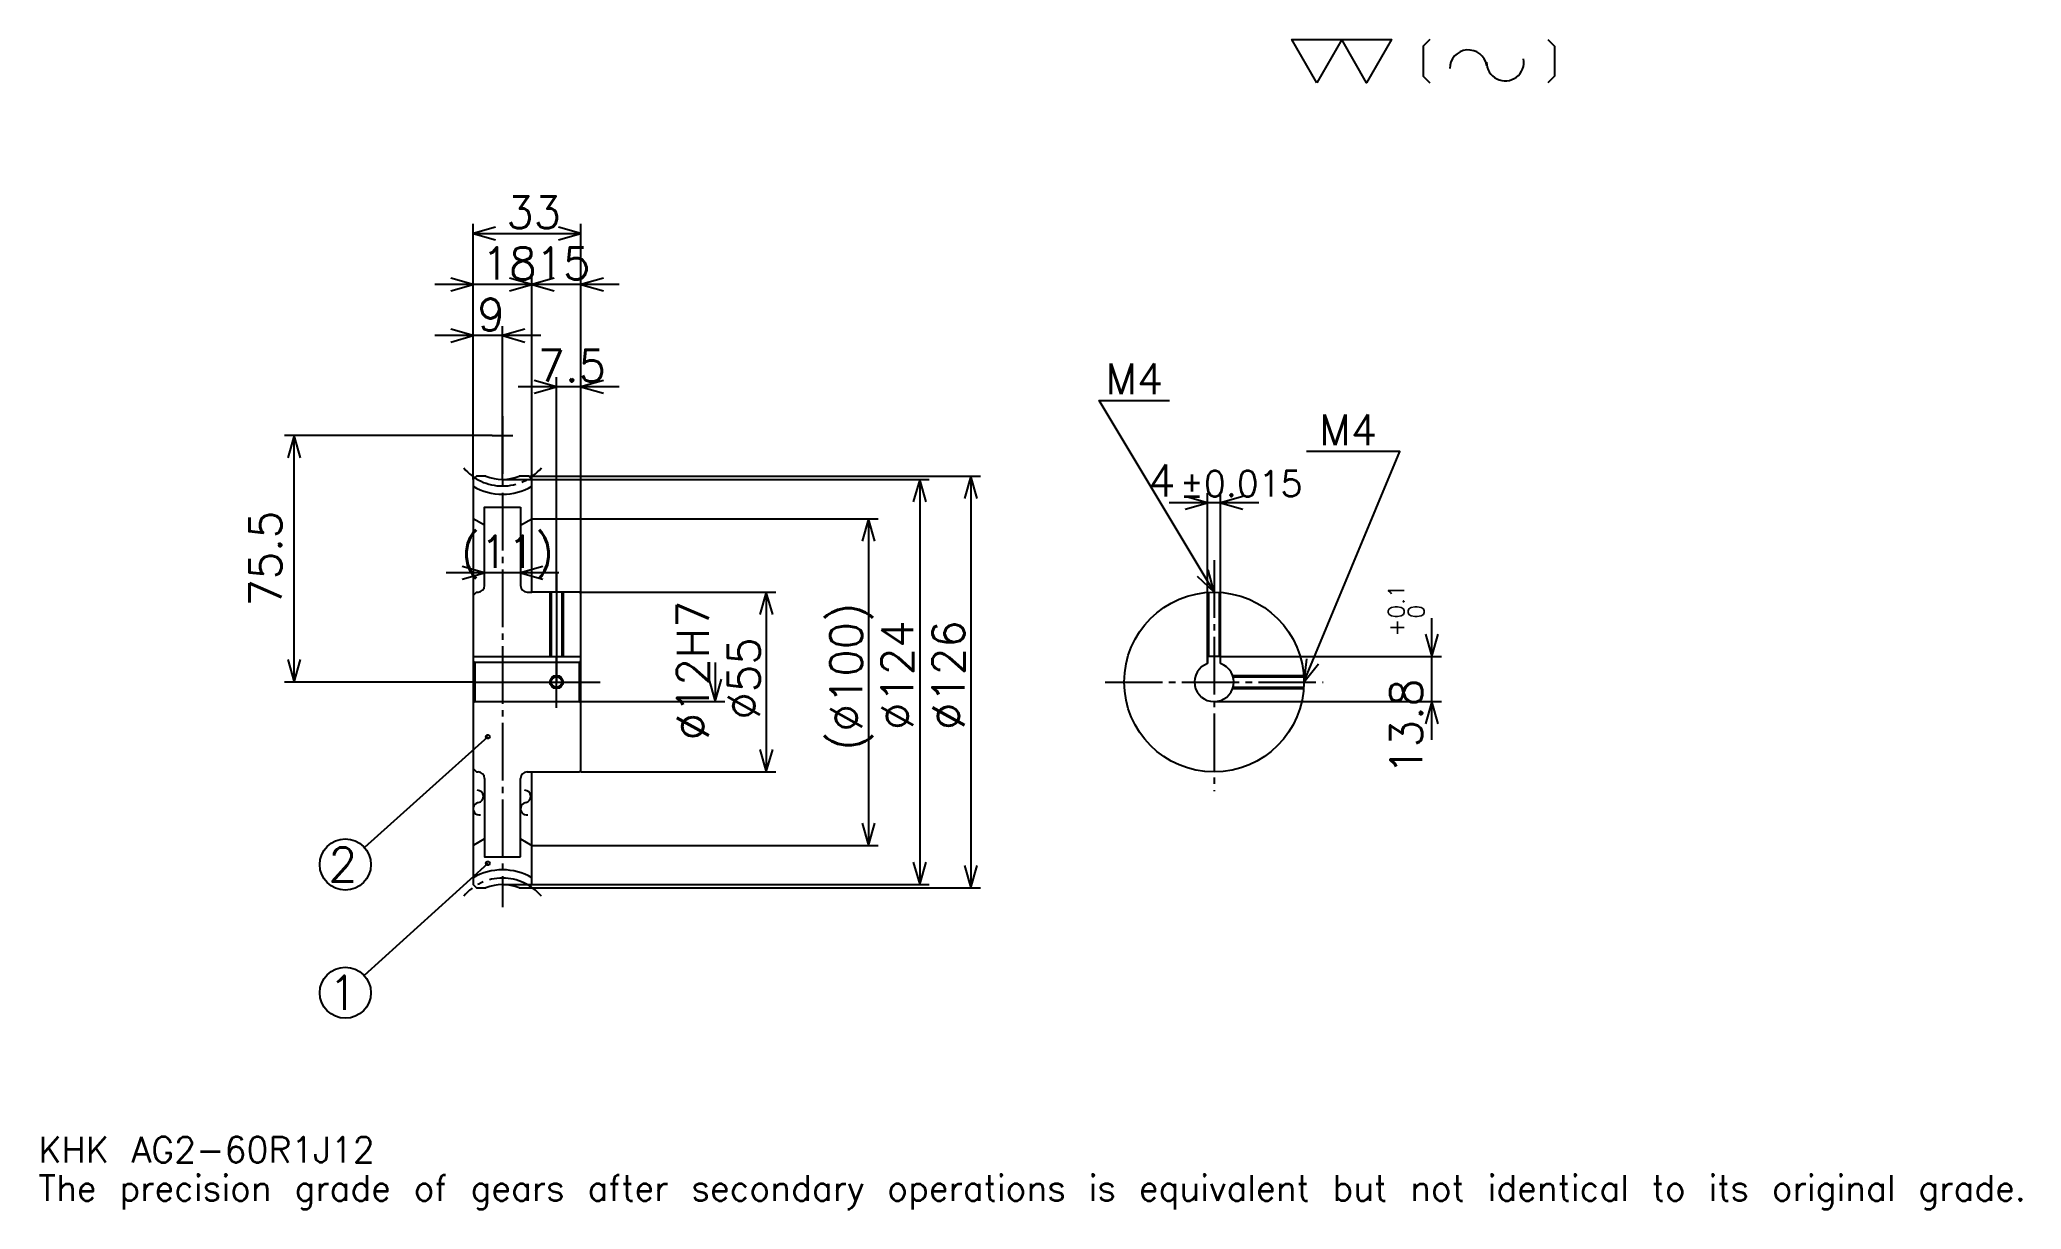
# Model space of a CAD drawing. Extents: x 20 to 626, y 7 to 365.
import ezdxf

# ---------------------------------------------------------------- set-up
doc = ezdxf.new("R2010")
doc.units = 0
doc.linetypes.add('DASHDOT', pattern=[23.466668, 17.6, -1.955556, 1.955556, -1.955556])
doc.layers.get('0').update_dxf_attribs({"linetype": 'CONTINUOUS'})
doc.layers.add('DASHDOT', color=6, linetype='DASHDOT')
doc.styles.add('KANJI', font='TXT', dxfattribs={"bigfont": 'BIGFONT'})

msp = doc.modelspace()

# ---------------------------------------------------------------- linework, layer by layer
at = {"color": 5}
for p, q in [((152.533325, 231.588898), (152.533325, 308.833344)), ((152.533325, 305.900024), (185.533325, 305.900024)), ((185.533325, 231.588898), (185.533325, 308.833344)), ((170.533325, 231.588898), (170.533325, 293.188904)), ((182.266663, 290.255554), (140.799988, 290.255554)), ((197.266663, 290.255554), (158.799988, 290.255554)), ((173.266663, 274.611115), (140.799988, 274.611115)), ((161.533325, 244.088898), (161.533325, 277.544434)), ((178.033325, 231.588898), (178.033325, 261.900024)), ((197.266663, 258.966675), (166.299988, 258.966675)), ((158.399994, 244.088898), (94.844437, 244.088898)), ((97.777771, 168.588898), (97.777771, 244.088898)), ((161.533325, 230.588898), (161.533325, 244.088898)), ((152.533325, 230.588898), (152.533325, 231.588898)), ((161.533325, 230.588898), (185.533325, 230.588898)), ((169.533325, 231.588898), (185.533325, 231.588898)), ((170.533325, 230.588898), (170.533325, 231.588898)), ((178.033325, 196.088898), (178.033325, 231.588898)), ((178.033325, 196.088898), (178.033325, 231.588898)), ((185.533325, 231.588898), (307.755554, 231.588898)), ((185.533325, 195.588898), (185.533325, 231.588898)), ((185.533325, 230.588898), (292.111084, 230.588898)), ((289.177765, 230.588898), (289.177765, 106.588898)), ((304.822205, 231.588898), (304.822205, 105.588898)), ((377.255554, 176.388901), (377.255554, 226.400009)), ((381.255554, 176.388901), (381.255554, 226.400009)), ((170.533325, 218.588898), (185.533325, 218.588898)), ((185.533325, 218.588898), (276.466675, 218.588898)), ((273.533325, 218.588898), (273.533325, 118.588898)), ((392.988892, 223.466675), (365.522217, 223.466675)), ((178.766663, 202), (144.299988, 202)), ((185.533325, 196.088898), (245.177765, 196.088898)), ((242.244446, 196.088898), (242.244446, 141.088898)), ((445.866669, 150.85556), (445.866669, 188.122223)), ((381.255554, 176.388901), (448.799988, 176.388901)), ((226.599991, 174.588898), (226.599991, 162.588898)), ((152.533325, 168.588898), (94.844437, 168.588898)), ((185.533325, 162.588898), (229.533325, 162.588898)), ((379.255554, 162.588898), (448.799988, 162.588898)), ((157.033325, 151.838898), (119.245636, 117.950325)), ((185.533325, 141.088898), (245.177765, 141.088898)), ((170.533325, 118.588898), (185.533325, 118.588898)), ((185.533325, 118.588898), (276.466675, 118.588898)), ((157.033325, 113.088898), (119.212524, 78.737007)), ((161.533325, 106.588898), (185.533325, 106.588898)), ((169.533325, 105.588898), (185.533325, 105.588898)), ((185.533325, 106.588898), (292.111084, 106.588898)), ((185.533325, 105.588898), (307.755554, 105.588898))]:
    msp.add_line(p, q, dxfattribs=at)
at = {"color": 4}
for p, q in [((156.033325, 216.568176), (152.533325, 218.588898)), ((167.033325, 222.088898), (167.033325, 198.088898)), ((167.033325, 216.568176), (170.533325, 218.588898)), ((169.033325, 196.088898), (170.533325, 196.088898)), ((152.533325, 176.388901), (185.533325, 176.388901)), ((185.533325, 175.088898), (185.033325, 174.588898)), ((152.533325, 162.088898), (153.033325, 162.588898)), ((185.533325, 162.088898), (185.033325, 162.588898)), ((169.033325, 141.088898), (170.533325, 141.088898)), ((167.033325, 115.088898), (167.033325, 139.088898)), ((156.033325, 120.609619), (152.533325, 118.588898)), ((167.033325, 120.609619), (170.533325, 118.588898))]:
    msp.add_line(p, q, dxfattribs=at)
at = {"color": 7}
for points in [[(410.666656, 352), (403.039978, 365.219543), (433.546661, 365.219543), (425.919983, 352), (418.293335, 365.219543), (410.666656, 352)], [(445.240875, 365.219543), (443.207092, 363.185791), (443.207092, 354.033783), (445.240875, 352)], [(481.340454, 365.219543), (483.374207, 363.185791), (483.374207, 354.033783), (481.340454, 352)]]:
    msp.add_lwpolyline(points, dxfattribs=at)
at = {"color": 5}
for points in [[(159.377777, 307.85556), (152.533325, 305.900024), (159.377777, 303.944458)], [(178.688873, 303.944458), (185.533325, 305.900024), (178.688873, 307.85556)], [(145.688873, 288.300018), (152.533325, 290.255554), (145.688873, 292.211121)], [(163.688873, 288.300018), (170.533325, 290.255554), (163.688873, 292.211121)], [(177.377777, 292.211121), (170.533325, 290.255554), (177.377777, 288.300018)], [(192.377777, 292.211121), (185.533325, 290.255554), (192.377777, 288.300018)], [(145.688873, 272.655548), (152.533325, 274.611115), (145.688873, 276.566681)], [(168.377777, 276.566681), (161.533325, 274.611115), (168.377777, 272.655548)], [(171.188873, 257.011108), (178.033325, 258.966675), (171.188873, 260.922241)], [(192.377777, 260.922241), (185.533325, 258.966675), (192.377777, 257.011108)], [(379.255554, 196.088898), (344.055542, 254.755554), (365.56665, 254.755554)], [(99.733322, 237.244446), (97.777771, 244.088898), (95.82222, 237.244446)], [(406.755554, 168.588898), (436.088867, 239.111115), (407.53772, 239.111115)], [(291.133301, 223.744446), (289.177765, 230.588898), (287.222229, 223.744446)], [(306.777771, 224.744446), (304.822205, 231.588898), (302.866638, 224.744446)], [(370.411102, 221.511124), (377.255554, 223.466675), (370.411102, 225.422226)], [(388.100006, 225.422226), (381.255554, 223.466675), (388.100006, 221.511124)], [(275.488892, 211.744446), (273.533325, 218.588898), (271.577759, 211.744446)], [(149.188873, 200.044449), (156.033325, 202), (149.188873, 203.955566)], [(173.877777, 203.955566), (167.033325, 202), (173.877777, 200.044449)], [(374.057251, 200.951843), (379.255554, 196.088898), (377.411011, 202.964081)], [(244.199997, 189.244446), (242.244446, 196.088898), (240.288879, 189.244446)], [(443.911102, 183.233337), (445.866669, 176.388901), (447.822235, 183.233337)], [(95.82222, 175.43335), (97.777771, 168.588898), (99.733322, 175.43335)], [(407.578552, 175.659485), (406.755554, 168.588898), (411.189728, 174.15744)], [(224.64444, 169.43335), (226.599991, 162.588898), (228.555542, 169.43335)], [(447.822235, 155.744446), (445.866669, 162.588898), (443.911102, 155.744446)], [(240.288879, 147.93335), (242.244446, 141.088898), (244.199997, 147.93335)], [(271.577759, 125.433342), (273.533325, 118.588898), (275.488892, 125.433342)], [(287.222229, 113.433342), (289.177765, 106.588898), (291.133301, 113.433342)], [(302.866638, 112.433342), (304.822205, 105.588898), (306.777771, 112.433342)]]:
    msp.add_lwpolyline(points, dxfattribs=at)
at = {"color": 4}
for points in [[(156.434311, 231.588898), (153.533325, 231.588898), (152.533325, 230.588898), (152.533325, 162.088898)], [(166.632339, 105.588898), (169.533325, 105.588898), (170.533325, 106.588898), (170.533325, 141.088898), (185.033325, 141.088898), (185.533325, 141.588898), (185.533325, 195.588898), (185.033325, 196.088898), (170.533325, 196.088898), (170.533325, 230.588898), (169.533325, 231.588898), (166.632339, 231.588898)], [(156.033325, 198.088898), (156.033325, 222.088898), (167.033325, 222.088898)], [(152.533325, 195.088898), (153.533325, 196.088898), (154.033325, 196.088898)], [(176.033325, 196.088898), (176.033325, 176.388901)], [(176.41333, 196.088898), (176.41333, 176.388901)], [(179.65332, 196.088898), (179.65332, 176.388901)], [(180.033325, 196.088898), (180.033325, 176.388901)], [(377.255554, 174.245758), (377.255554, 196.016068)], [(377.635559, 176.388901), (377.635559, 196.041138)], [(380.875549, 176.388901), (380.875549, 196.041138)], [(381.255554, 174.245758), (381.255554, 196.016068)], [(381.255554, 174.245758), (381.255554, 176.388901), (377.255554, 176.388901), (377.255554, 174.245758)], [(152.533325, 175.088898), (153.033325, 174.588898), (153.033325, 162.588898), (185.033325, 162.588898), (185.033325, 174.588898), (153.033325, 174.588898)], [(384.912415, 170.588898), (406.682739, 170.588898)], [(385.032715, 170.208893), (406.707794, 170.208893)], [(384.912415, 166.588898), (406.682739, 166.588898)], [(385.032715, 166.968903), (406.707794, 166.968903)], [(152.533325, 162.088898), (152.533325, 106.588898), (153.533325, 105.588898), (156.434311, 105.588898)], [(152.533325, 142.088898), (153.533325, 141.088898), (154.033325, 141.088898)], [(156.033325, 139.088898), (156.033325, 115.088898), (167.033325, 115.088898)]]:
    msp.add_lwpolyline(points, dxfattribs=at)
for centre, radius in [((379.255554, 168.588898), 27.5), ((178.033325, 168.588898), 1.62)]:
    msp.add_circle(centre, radius, dxfattribs=at)
at = {"color": 7}
msp.add_circle((178.033325, 168.588898), 2, dxfattribs=at)
at = {"color": 5}
for centre, radius in [((157.033325, 151.838898), 0.586667), ((113.422211, 112.727783), 7.822222), ((157.033325, 113.088898), 0.586667), ((113.422211, 73.477783), 7.822222)]:
    msp.add_circle(centre, radius, dxfattribs=at)
at = {"color": 7}
for centre, radius, start, end in [((457.062225, 356.345398), 5.72, 10, 180), ((468.32843, 358.33194), 5.72, 180, 10), ((153.776016, 133.557236), 1.906667, 280, 90), ((168.296021, 133.557236), 1.906667, 280, 90), ((154.438187, 129.801834), 1.906667, 90, 280), ((168.958191, 129.801834), 1.906667, 90, 280)]:
    msp.add_arc(centre, radius, start, end, dxfattribs=at)
at = {"color": 4}
for centre, radius, start, end in [((161.533325, 244.088898), 13.5, 247.808394163, 292.191603888), ((161.533325, 244.088898), 18, 240.00000297, 299.99999703), ((154.033325, 198.088898), 2, 270, 0), ((169.033325, 198.088898), 2, 180, 270), ((379.255554, 168.588898), 6, 109.471220943, 70.528779057), ((154.033325, 139.088898), 2, 0, 90), ((169.033325, 139.088898), 2, 90, 180), ((161.533325, 93.088898), 18, 60.00000297, 119.99999703), ((161.533325, 93.088898), 13.5, 67.808396112, 112.191605837)]:
    msp.add_arc(centre, radius, start, end, dxfattribs=at)
at = {"layer": 'DASHDOT', "color": 7}
for p, q in [((161.533325, 249.955566), (161.533325, 99.722229)), ((158.399994, 244.088898), (164.666656, 244.088898)), ((379.255554, 205.866669), (379.255554, 135.222229)), ((178.033325, 196.088898), (178.033325, 168.588898)), ((152.533325, 168.588898), (191.399994, 168.588898)), ((345.888885, 168.588898), (412.622223, 168.588898))]:
    msp.add_line(p, q, dxfattribs=at)
for points in [[(178.033325, 201.955566), (178.033325, 170.522232)], [(178.033325, 160.722229), (178.033325, 176.455566)], [(170.166656, 168.588898), (185.899994, 168.588898)]]:
    msp.add_lwpolyline(points, dxfattribs=at)
for centre, start, end in [((161.533325, 244.088898), 220.000008502, 319.999993502), ((161.533325, 93.088898), 40.000006498, 139.999991498)]:
    msp.add_arc(centre, 15.5, start, end, dxfattribs=at)

# ---------------------------------------------------------------- texts
at = {"color": 7, "style": 'KANJI'}
for s, height, p in [('33', 9.777778, (162.677765, 307.464447)), ('18', 9.777778, (155.177765, 291.820007)), ('15', 9.777778, (171.677765, 291.820007)), ('9', 9.777778, (153.855545, 276.175568)), ('7.5', 9.777778, (172.25, 260.531128)), ('M4', 9.386667, (346.011108, 256.711121)), ('M4', 9.386667, (411.448853, 241.066681)), ('4', 9.777778, (359.072266, 225.422226)), ('%%p0.015', 7.822222, (368.751099, 225.422226)), ('(11)', 9.777778, (148.82222, 203.564453)), ('2', 10.42963, (108.207397, 107.51297)), ('1', 10.42963, (108.207397, 68.26297)), ('KHK AG2-60R1J12', 7.822222, (19.555555, 21.51111)), ('The precision grade of gears after secondary operations is equivalent but not identical to its original grade.', 7.822222, (19.555555, 9.777778))]:
    msp.add_text(s, height=height, dxfattribs=at).set_placement(p)
for s, height, p in [('75.5', 9.777778, (93.866661, 191.672226)), ('0.1', 4.888889, (437.457794, 188.026596)), ('%%c12H7', 9.777778, (224.64444, 150.744446)), ('(%%c100)', 9.777778, (271.577759, 147.566681)), ('0', 4.888889, (443.519989, 188.026596)), ('%%c124', 9.777778, (287.222229, 153.922241)), ('%%c126', 9.777778, (302.866638, 153.922241)), ('+', 4.888889, (437.457794, 182.551041)), ('%%c55', 9.777778, (240.288879, 157.100006)), ('13.8', 9.777778, (442.93335, 140.228943))]:
    msp.add_text(s, height=height, rotation=90, dxfattribs=at).set_placement(p)

doc.saveas('drawing.dxf')
